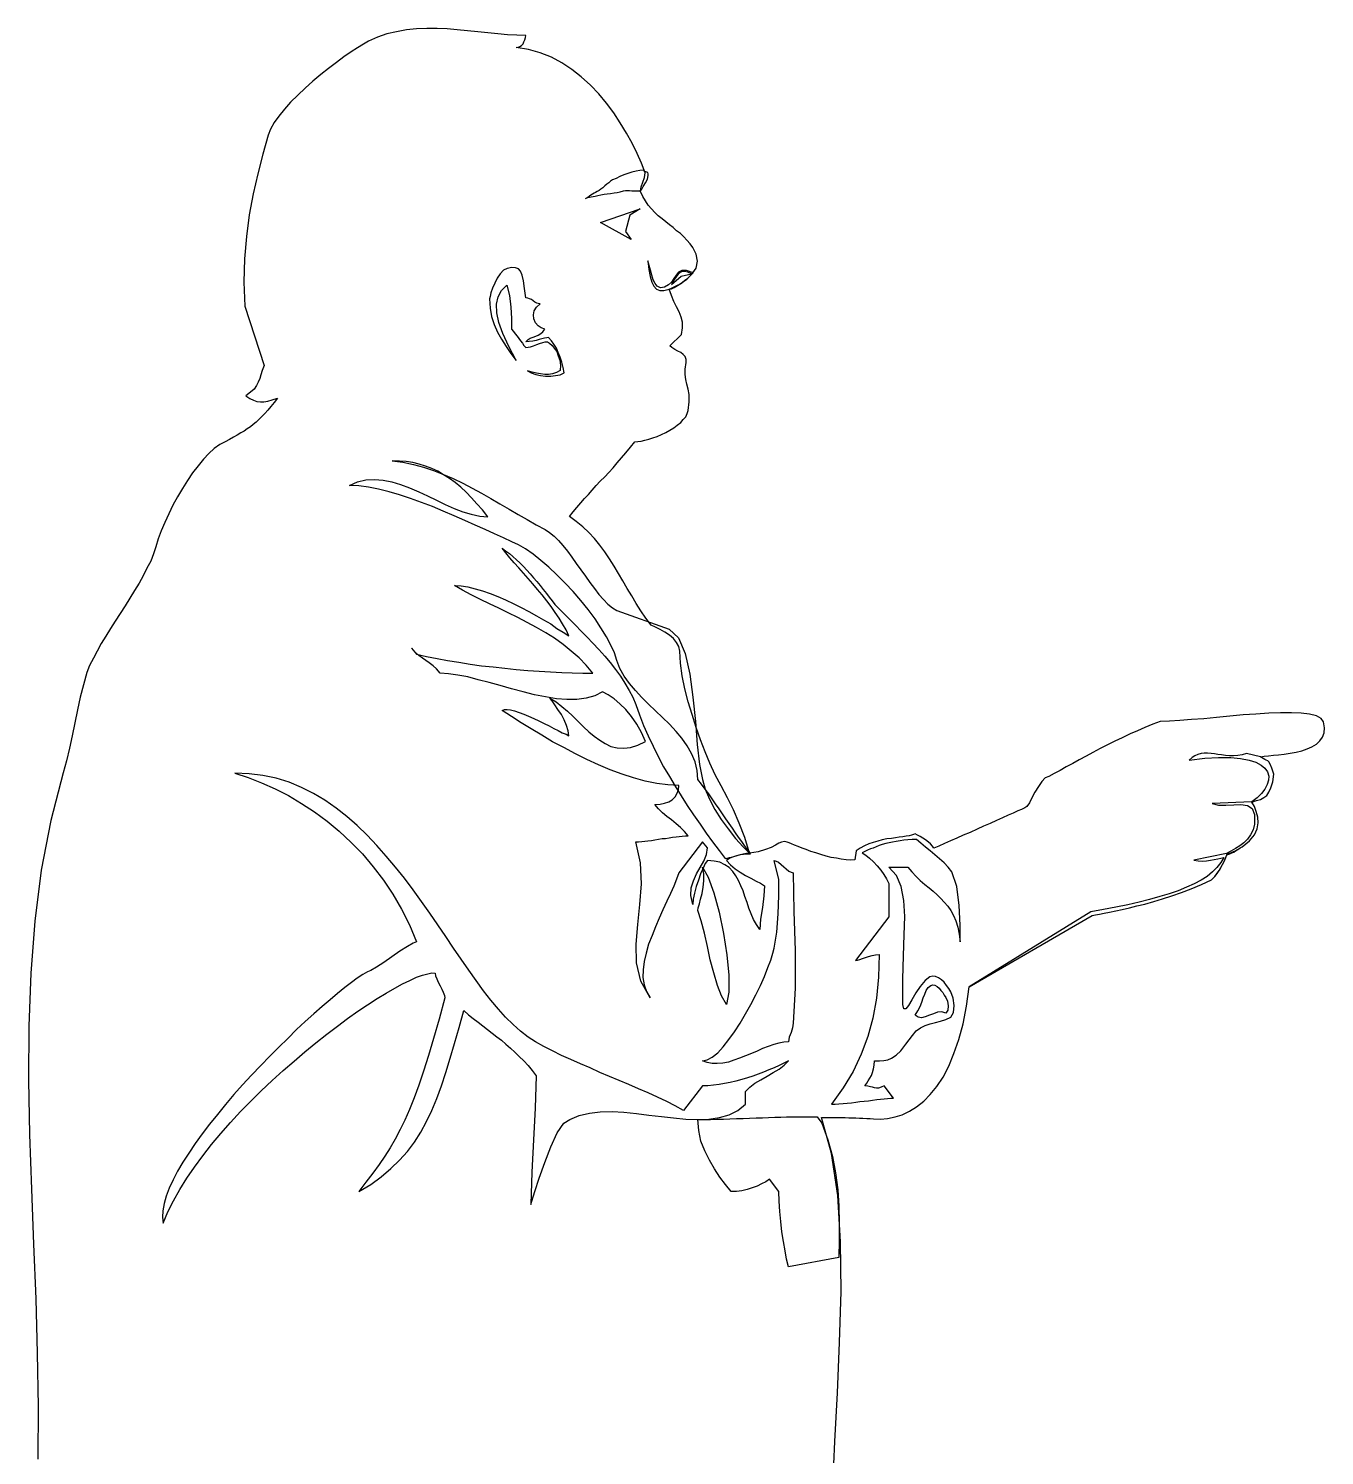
# Model space of a CAD drawing. Extents: x 143.79 to 144.6, y 53.79 to 55.53.
# Drawn here: x 143.864 to 144.597, y 54.722 to 55.529 of the extents above; entities that cross this region are included whole.
import ezdxf

# ---------------------------------------------------------------- set-up
doc = ezdxf.new("R2010")
doc.units = 0
doc.layers.get('0').update_dxf_attribs({"linetype": 'CONTINUOUS'})

msp = doc.modelspace()

# ---------------------------------------------------------------- linework, layer by layer
at = {"linetype": 'CONTINUOUS'}
for points in [[(144.13987, 55.51808), (144.14093, 55.51825), (144.14198, 55.51861), (144.14286, 55.51931), (144.14375, 55.52019), (144.14427, 55.52125), (144.14481, 55.52248), (144.14515, 55.52372), (144.14533, 55.52495), (144.14022, 55.52513), (144.13493, 55.5253), (144.12947, 55.52584), (144.12383, 55.52636), (144.11819, 55.52706), (144.11237, 55.5276), (144.10655, 55.52812), (144.10091, 55.52865), (144.09509, 55.52883), (144.08927, 55.52883), (144.08346, 55.52865), (144.07782, 55.52812), (144.07218, 55.52706), (144.06671, 55.52584), (144.06143, 55.52389), (144.05632, 55.5216), (144.05349, 55.52002), (144.05014, 55.5179), (144.04644, 55.51561), (144.04239, 55.51279), (144.03816, 55.50962), (144.03375, 55.50627), (144.02934, 55.50274), (144.02476, 55.49904), (144.02053, 55.49516), (144.0163, 55.49111), (144.01224, 55.48723), (144.00872, 55.48317), (144.00555, 55.47929), (144.00291, 55.4756), (144.00096, 55.47189), (143.99956, 55.46854), (143.99656, 55.45779), (143.99373, 55.44668), (143.99109, 55.43523), (143.9888, 55.42341), (143.98721, 55.41125), (143.98616, 55.39857), (143.98581, 55.38534), (143.98633, 55.37177), (143.99726, 55.33827), (143.9962, 55.33546), (143.9955, 55.33299), (143.9948, 55.33087), (143.99392, 55.32876), (143.99303, 55.32682), (143.99162, 55.32488), (143.9895, 55.32312), (143.98686, 55.321), (143.98916, 55.31959), (143.99127, 55.31853), (143.99321, 55.31783), (143.99514, 55.31765), (143.99709, 55.31765), (143.99937, 55.318), (144.00184, 55.31871), (144.00484, 55.31977), (144.00291, 55.3173), (144.00114, 55.31501), (143.99937, 55.31289), (143.99761, 55.31096), (143.99603, 55.30937), (143.99444, 55.30778), (143.99285, 55.3062), (143.99109, 55.30478), (143.9895, 55.30355), (143.98774, 55.30232), (143.98598, 55.30108), (143.98404, 55.30002), (143.9821, 55.29879), (143.97999, 55.29756), (143.9777, 55.29632), (143.97523, 55.29509), (143.97223, 55.2935), (143.96906, 55.29121), (143.96606, 55.28839), (143.96288, 55.28522), (143.95989, 55.28151), (143.95672, 55.27746), (143.9539, 55.27323), (143.95108, 55.26865), (143.94825, 55.26389), (143.94561, 55.25913), (143.94332, 55.25419), (143.94103, 55.24944), (143.93909, 55.24468), (143.93733, 55.24009), (143.93592, 55.23569), (143.93469, 55.23163), (143.9331, 55.22758), (143.93098, 55.22352), (143.92886, 55.21929), (143.92658, 55.21506), (143.92393, 55.21083), (143.92129, 55.2066), (143.91865, 55.20219), (143.91582, 55.19796), (143.913, 55.19356), (143.91036, 55.18932), (143.90771, 55.18509), (143.90507, 55.18086), (143.90278, 55.17663), (143.90066, 55.17258), (143.89855, 55.16853), (143.89696, 55.16447), (143.89503, 55.15759), (143.89326, 55.15055), (143.89167, 55.14332), (143.89027, 55.13609), (143.88868, 55.12869), (143.88709, 55.12163), (143.8855, 55.11458), (143.88356, 55.10771), (143.87652, 55.08074), (143.87122, 55.05271), (143.86753, 55.0238), (143.86523, 54.99436), (143.86418, 54.9644), (143.86399, 54.9339), (143.86453, 54.90305), (143.86558, 54.8722), (143.86682, 54.84118), (143.86805, 54.81016), (143.86893, 54.77949), (143.86946, 54.74917), (143.86929, 54.71938)], [(144.31896, 54.70387), (144.32019, 54.72942), (144.3216, 54.75692), (144.32284, 54.78548), (144.32372, 54.81439), (144.32336, 54.84242), (144.32177, 54.86868), (144.31825, 54.89247), (144.31261, 54.91275), (144.31402, 54.91275), (144.31543, 54.91275), (144.31702, 54.91275), (144.3186, 54.91275), (144.32037, 54.91275), (144.3223, 54.91275), (144.32407, 54.91275), (144.32601, 54.91275), (144.32812, 54.91257), (144.33006, 54.91257), (144.332, 54.91257), (144.33412, 54.9124), (144.33605, 54.9124), (144.33817, 54.91222), (144.34011, 54.91222), (144.34205, 54.91204), (144.34592, 54.91187), (144.34998, 54.91222), (144.35421, 54.9131), (144.35826, 54.91433), (144.36232, 54.91628), (144.36637, 54.91875), (144.37043, 54.92192), (144.37413, 54.92579), (144.37783, 54.93038), (144.38136, 54.93567), (144.38453, 54.94183), (144.38753, 54.94889), (144.39035, 54.95682), (144.39264, 54.96581), (144.39458, 54.97568), (144.39616, 54.98661), (144.46579, 55.02697), (144.46755, 55.02733), (144.46985, 55.02785), (144.47249, 55.02839), (144.47549, 55.02892), (144.47901, 55.02962), (144.48272, 55.0305), (144.48677, 55.03139), (144.491, 55.03244), (144.49558, 55.03349), (144.50052, 55.03491), (144.50545, 55.03649), (144.51074, 55.03808), (144.5162, 55.04002), (144.52167, 55.04214), (144.52749, 55.0446), (144.5333, 55.04724), (144.53507, 55.04901), (144.53648, 55.05095), (144.53771, 55.05271), (144.53877, 55.05447), (144.53965, 55.05623), (144.54053, 55.058), (144.54124, 55.05994), (144.54212, 55.06187), (144.54336, 55.06223), (144.54458, 55.06276), (144.54565, 55.06329), (144.5467, 55.06364), (144.54758, 55.06417), (144.54864, 55.0647), (144.54952, 55.06541), (144.55058, 55.06593), (144.55464, 55.06928), (144.55745, 55.07263), (144.55904, 55.07616), (144.55957, 55.0795), (144.5594, 55.08268), (144.55851, 55.08585), (144.55745, 55.08867), (144.55604, 55.09114), (144.55869, 55.09202), (144.56098, 55.09272), (144.56275, 55.09379), (144.56451, 55.09502), (144.56574, 55.09678), (144.5668, 55.09925), (144.56786, 55.1026), (144.56856, 55.107), (144.56732, 55.11035), (144.56644, 55.11265), (144.56574, 55.11388), (144.56504, 55.11458), (144.56415, 55.11494), (144.56345, 55.11529), (144.56239, 55.11582), (144.56098, 55.11687), (144.56292, 55.11723), (144.56539, 55.11741), (144.56821, 55.11775), (144.5712, 55.11793), (144.57438, 55.11829), (144.57773, 55.11881), (144.58107, 55.11952), (144.58425, 55.12022), (144.58725, 55.12128), (144.59006, 55.12252), (144.59253, 55.12393), (144.59447, 55.12586), (144.59606, 55.12798), (144.59694, 55.13045), (144.59712, 55.13327), (144.59659, 55.13662), (144.59518, 55.13856), (144.59253, 55.13997), (144.58866, 55.14085), (144.5839, 55.14156), (144.57843, 55.14173), (144.57226, 55.14173), (144.56556, 55.14156), (144.55833, 55.14103), (144.55111, 55.14049), (144.54353, 55.13979), (144.53613, 55.13909), (144.5289, 55.13838), (144.52185, 55.13785), (144.51532, 55.13732), (144.50951, 55.13697), (144.50422, 55.1368), (144.49999, 55.13521), (144.49558, 55.13345), (144.49136, 55.1315), (144.48712, 55.12974), (144.48272, 55.12763), (144.47849, 55.12569), (144.47443, 55.12357), (144.4702, 55.12146), (144.46615, 55.11934), (144.46227, 55.11723), (144.45839, 55.11511), (144.45469, 55.11299), (144.45099, 55.11106), (144.44764, 55.10912), (144.44429, 55.10735), (144.44112, 55.10559), (144.43917, 55.10489), (144.43724, 55.10278), (144.4353, 55.09995), (144.43336, 55.09678), (144.4316, 55.09361), (144.43018, 55.09079), (144.42877, 55.08867), (144.42754, 55.08797), (144.42578, 55.08708), (144.42366, 55.0862), (144.42102, 55.08497), (144.4182, 55.08373), (144.41503, 55.08233), (144.41167, 55.08074), (144.40798, 55.07915), (144.40427, 55.07757), (144.40057, 55.0758), (144.39669, 55.07404), (144.39281, 55.07245), (144.38911, 55.07086), (144.38559, 55.06928), (144.38224, 55.06769), (144.37889, 55.06629), (144.37607, 55.06505), (144.37536, 55.06629), (144.3743, 55.06752), (144.37308, 55.06858), (144.37149, 55.06981), (144.3699, 55.07086), (144.36831, 55.07175), (144.3669, 55.07245), (144.36549, 55.07316), (144.36461, 55.07281), (144.36355, 55.07245), (144.36214, 55.0721), (144.36055, 55.07193), (144.35862, 55.07157), (144.3565, 55.0714), (144.35439, 55.07105), (144.3521, 55.07069), (144.34963, 55.07034), (144.34698, 55.06981), (144.34452, 55.0691), (144.34187, 55.0684), (144.3394, 55.06752), (144.33693, 55.06646), (144.33447, 55.06505), (144.33217, 55.06364), (144.33147, 55.05853), (144.329, 55.05835), (144.32653, 55.05853), (144.32372, 55.05888), (144.32107, 55.05941), (144.31808, 55.05994), (144.31525, 55.06065), (144.31226, 55.06153), (144.30943, 55.06241), (144.30662, 55.06329), (144.30397, 55.06434), (144.30168, 55.06522), (144.29939, 55.06611), (144.29727, 55.06681), (144.29569, 55.06752), (144.29428, 55.06822), (144.29322, 55.06858), (144.29163, 55.06893), (144.29004, 55.06858), (144.28846, 55.06787), (144.28652, 55.06681), (144.28405, 55.06558), (144.28088, 55.06434), (144.27683, 55.06311), (144.27189, 55.06223), (144.26925, 55.07122), (144.26608, 55.07933), (144.26273, 55.08673), (144.25937, 55.09361), (144.25585, 55.10031), (144.2525, 55.10665), (144.24933, 55.11318), (144.24669, 55.1197), (144.24422, 55.1264), (144.24175, 55.13345), (144.23946, 55.14067), (144.23716, 55.1479), (144.23523, 55.1553), (144.23382, 55.16271), (144.23276, 55.16975), (144.2324, 55.17663), (144.23188, 55.17928), (144.23064, 55.18157), (144.22888, 55.18368), (144.22659, 55.18562), (144.22395, 55.18738), (144.2213, 55.1888), (144.21865, 55.19021), (144.21619, 55.19126), (144.21319, 55.19532), (144.21037, 55.19937), (144.20773, 55.2036), (144.20526, 55.20783), (144.20261, 55.21207), (144.20014, 55.2163), (144.19768, 55.22052), (144.19521, 55.22475), (144.19257, 55.22881), (144.18993, 55.23269), (144.1871, 55.23657), (144.18411, 55.24026), (144.18094, 55.2438), (144.17758, 55.24697), (144.17388, 55.24996), (144.17, 55.25278), (144.17212, 55.25543), (144.17423, 55.25789), (144.17635, 55.26054), (144.17847, 55.26301), (144.18076, 55.2653), (144.18287, 55.26776), (144.18516, 55.27023), (144.18746, 55.2727), (144.18993, 55.27517), (144.19222, 55.27764), (144.19469, 55.28028), (144.19697, 55.2831), (144.19944, 55.28593), (144.20191, 55.28874), (144.20456, 55.29192), (144.20702, 55.29509), (144.20861, 55.29526), (144.21054, 55.29544), (144.21266, 55.29597), (144.21496, 55.2965), (144.21724, 55.29721), (144.21971, 55.29809), (144.222, 55.29914), (144.22447, 55.30038), (144.22676, 55.30161), (144.22906, 55.30302), (144.23099, 55.30443), (144.23294, 55.30602), (144.23435, 55.3076), (144.23575, 55.30919), (144.23663, 55.31096), (144.23716, 55.31272), (144.2377, 55.31765), (144.2377, 55.32171), (144.23716, 55.32488), (144.23646, 55.3277), (144.23593, 55.33034), (144.2354, 55.33316), (144.2354, 55.33616), (144.23611, 55.33986), (144.23611, 55.34162), (144.2354, 55.34321), (144.23435, 55.34445), (144.23294, 55.3455), (144.23135, 55.34638), (144.22959, 55.34726), (144.228, 55.34833), (144.22676, 55.34938), (144.23346, 55.35573), (144.23399, 55.35943), (144.23399, 55.36278), (144.23311, 55.3656), (144.23206, 55.3686), (144.23047, 55.37141), (144.22906, 55.37441), (144.22764, 55.37776), (144.22641, 55.38147), (144.22764, 55.38164), (144.22923, 55.38235), (144.23117, 55.3834), (144.23311, 55.38482), (144.23505, 55.38622), (144.23699, 55.38763), (144.23858, 55.38922), (144.23981, 55.39063), (144.24175, 55.39327), (144.24245, 55.39715), (144.24175, 55.40121), (144.23981, 55.40491), (144.23822, 55.40702), (144.23646, 55.40914), (144.2347, 55.41108), (144.23276, 55.41284), (144.23064, 55.41442), (144.22871, 55.41619), (144.22659, 55.41777), (144.22447, 55.41954), (144.22236, 55.42113), (144.22024, 55.42289), (144.21831, 55.42483), (144.21636, 55.42677), (144.2146, 55.42888), (144.21301, 55.43135), (144.21143, 55.43382), (144.2102, 55.43664), (144.21054, 55.43928), (144.2116, 55.44192), (144.21249, 55.44457), (144.21284, 55.44722), (144.21072, 55.45268), (144.20825, 55.45814), (144.20544, 55.46396), (144.20226, 55.4696), (144.19874, 55.47542), (144.19503, 55.48106), (144.19098, 55.48652), (144.18658, 55.49181), (144.18182, 55.49675), (144.1767, 55.50151), (144.17141, 55.50574), (144.16577, 55.50944), (144.15978, 55.51261), (144.15344, 55.51508), (144.14674, 55.51702), (144.13987, 55.51808)], [(144.21213, 55.44862), (144.20984, 55.44845), (144.20773, 55.4481), (144.20526, 55.44757), (144.20297, 55.44686), (144.20068, 55.44598), (144.19856, 55.4451), (144.19645, 55.44404), (144.19433, 55.44316), (144.19327, 55.44246), (144.19222, 55.44158), (144.19115, 55.4407), (144.1901, 55.43981), (144.18886, 55.43875), (144.18781, 55.43787), (144.18675, 55.43716), (144.18569, 55.43664), (144.18481, 55.43611), (144.18393, 55.43576), (144.18305, 55.43505), (144.18216, 55.43452), (144.18128, 55.43399), (144.1804, 55.43329), (144.1797, 55.43294), (144.17899, 55.43241), (144.17952, 55.43294), (144.1804, 55.43329), (144.18128, 55.43347), (144.18234, 55.43364), (144.1834, 55.43382), (144.18446, 55.43399), (144.18534, 55.43417), (144.18604, 55.43435), (144.18781, 55.4347), (144.18957, 55.43505), (144.19133, 55.4354), (144.19327, 55.43558), (144.19521, 55.43593), (144.19697, 55.43611), (144.19874, 55.43646), (144.2005, 55.43699), (144.20173, 55.43716), (144.20279, 55.43716), (144.20402, 55.43716), (144.20526, 55.43699), (144.20632, 55.43699), (144.20755, 55.43699), (144.20861, 55.43699), (144.20966, 55.43699), (144.21002, 55.43699), (144.2102, 55.43734), (144.21054, 55.43752), (144.21072, 55.43752), (144.21178, 55.43946), (144.21301, 55.44158), (144.21407, 55.44369), (144.2146, 55.44563), (144.2146, 55.44668), (144.21425, 55.44739), (144.21319, 55.44774), (144.21231, 55.4481), (144.21213, 55.44862)], [(144.18763, 55.41919), (144.21002, 55.42677), (144.2042, 55.42324), (144.20173, 55.41408), (144.2049, 55.40949), (144.18763, 55.41919)], [(144.23999, 55.39063), (144.23628, 55.39186), (144.23364, 55.39186), (144.2317, 55.39098), (144.23029, 55.38939), (144.22906, 55.38746), (144.22764, 55.38534), (144.22606, 55.38375), (144.22377, 55.38252), (144.22148, 55.38217), (144.21971, 55.38305), (144.21848, 55.38464), (144.21742, 55.38675), (144.21654, 55.38939), (144.21584, 55.39222), (144.21513, 55.39486), (144.21425, 55.39733), (144.21496, 55.39257), (144.21566, 55.38851), (144.21654, 55.38534), (144.21777, 55.38305), (144.21919, 55.38147), (144.22112, 55.38058), (144.22341, 55.38058), (144.22641, 55.38147), (144.22764, 55.38199), (144.22923, 55.3827), (144.23082, 55.3834), (144.23276, 55.38446), (144.23452, 55.3857), (144.23646, 55.3871), (144.23822, 55.38887), (144.23999, 55.39063)], [(144.14621, 55.3351), (144.14833, 55.33405), (144.15097, 55.33316), (144.15362, 55.33246), (144.15644, 55.33211), (144.15944, 55.33211), (144.16207, 55.33246), (144.16472, 55.33299), (144.16701, 55.33405), (144.16648, 55.33704), (144.16577, 55.34004), (144.16472, 55.34286), (144.16365, 55.3455), (144.1626, 55.34797), (144.1612, 55.35026), (144.15978, 55.3522), (144.1582, 55.35397), (144.15714, 55.35379), (144.15591, 55.35361), (144.15432, 55.35326), (144.15291, 55.3529), (144.15115, 55.35238), (144.14921, 55.35202), (144.14727, 55.35185), (144.14533, 55.35168), (144.14657, 55.3529), (144.1478, 55.35361), (144.14939, 55.35432), (144.15097, 55.35485), (144.15238, 55.35537), (144.15379, 55.35626), (144.15503, 55.35732), (144.15609, 55.35872), (144.15397, 55.35943), (144.15221, 55.36066), (144.15079, 55.36243), (144.14991, 55.36454), (144.14957, 55.36683), (144.15009, 55.36912), (144.15133, 55.37124), (144.15344, 55.373), (144.15238, 55.37318), (144.1515, 55.37353), (144.15045, 55.37406), (144.14939, 55.37476), (144.1485, 55.37547), (144.14745, 55.376), (144.14639, 55.37635), (144.14533, 55.37653), (144.14463, 55.38182), (144.14393, 55.38604), (144.14322, 55.38922), (144.14234, 55.39151), (144.1411, 55.39292), (144.13951, 55.39345), (144.1374, 55.39363), (144.13475, 55.3931), (144.13264, 55.39204), (144.13088, 55.3901), (144.12911, 55.38763), (144.12771, 55.38482), (144.12647, 55.38199), (144.12559, 55.37935), (144.12506, 55.37723), (144.12471, 55.37583), (144.12506, 55.37071), (144.12594, 55.36595), (144.12735, 55.36137), (144.12929, 55.35714), (144.13158, 55.35308), (144.13423, 55.34903), (144.13687, 55.34498), (144.13987, 55.3411), (144.13564, 55.34903), (144.13228, 55.35626), (144.13, 55.3626), (144.12894, 55.36807), (144.12876, 55.37283), (144.12964, 55.37706), (144.13158, 55.38058), (144.13458, 55.38358), (144.13616, 55.37776), (144.13687, 55.37124), (144.13722, 55.36472), (144.13722, 55.35872), (144.13828, 55.35749), (144.13934, 55.35608), (144.14039, 55.35485), (144.14128, 55.35344), (144.14234, 55.3522), (144.14339, 55.35079), (144.14427, 55.34956), (144.14533, 55.34833), (144.14657, 55.3485), (144.14798, 55.34885), (144.14974, 55.34938), (144.1515, 55.35009), (144.15309, 55.35062), (144.15485, 55.35114), (144.15626, 55.3515), (144.15749, 55.35168), (144.15873, 55.35079), (144.16014, 55.34956), (144.16137, 55.34797), (144.16277, 55.34603), (144.16365, 55.34374), (144.16454, 55.34127), (144.16489, 55.33845), (144.16472, 55.33528), (144.1626, 55.33422), (144.16049, 55.33351), (144.1582, 55.33316), (144.15609, 55.33316), (144.15362, 55.33351), (144.15133, 55.33387), (144.14886, 55.3344), (144.14621, 55.3351)], [(144.22764, 55.38393), (144.23328, 55.38869), (144.2391, 55.3901), (144.23699, 55.39098), (144.23523, 55.39134), (144.23382, 55.39134), (144.23258, 55.39081), (144.23152, 55.38992), (144.23029, 55.38834), (144.22906, 55.3864), (144.22764, 55.38393)], [(144.27242, 55.0617), (144.27119, 55.0617), (144.26977, 55.0617), (144.26837, 55.06153), (144.2666, 55.06135), (144.26466, 55.06082), (144.26273, 55.06029), (144.26078, 55.05941), (144.25885, 55.05818), (144.26114, 55.05571), (144.26378, 55.05342), (144.2666, 55.05148), (144.2696, 55.04971), (144.2726, 55.04812), (144.27559, 55.04654), (144.27806, 55.04531), (144.28035, 55.0439), (144.28, 55.03808), (144.27912, 55.03156), (144.27806, 55.02504), (144.27771, 55.01904), (144.27577, 55.02186), (144.27418, 55.02486), (144.27277, 55.02803), (144.27154, 55.0312), (144.27048, 55.03438), (144.26925, 55.03773), (144.26819, 55.0409), (144.26696, 55.0439), (144.26554, 55.0469), (144.26413, 55.04954), (144.26237, 55.05201), (144.26026, 55.05412), (144.25797, 55.05571), (144.25514, 55.05712), (144.25179, 55.05782), (144.24809, 55.05818), (144.24686, 55.05641), (144.24563, 55.05377), (144.24422, 55.05059), (144.24298, 55.04707), (144.24175, 55.04337), (144.24069, 55.03967), (144.23999, 55.03632), (144.23981, 55.03332), (144.23858, 55.03826), (144.23892, 55.04267), (144.24016, 55.04672), (144.24192, 55.05059), (144.24404, 55.05412), (144.24598, 55.05782), (144.24757, 55.06153), (144.24809, 55.06541), (144.24527, 55.06875), (144.23188, 55.05112), (144.23064, 55.0476), (144.22906, 55.04372), (144.22712, 55.03949), (144.22518, 55.03508), (144.22288, 55.03032), (144.22077, 55.02556), (144.21865, 55.02063), (144.21672, 55.01569), (144.21478, 55.01076), (144.21337, 55.00582), (144.21231, 55.00106), (144.21178, 54.9963), (144.2116, 54.9919), (144.21231, 54.98784), (144.21354, 54.98396), (144.21566, 54.98044), (144.21037, 54.98996), (144.2079, 55.00018), (144.20773, 55.01076), (144.20861, 55.02186), (144.20984, 55.03332), (144.21072, 55.04495), (144.2102, 55.05677), (144.20755, 55.06875), (144.20914, 55.06875), (144.2109, 55.06893), (144.21266, 55.0691), (144.21443, 55.06928), (144.21636, 55.06946), (144.21831, 55.06981), (144.22042, 55.07016), (144.22236, 55.07052), (144.22429, 55.07069), (144.22641, 55.07105), (144.22835, 55.0714), (144.23029, 55.07157), (144.23206, 55.07175), (144.23382, 55.07193), (144.23558, 55.0721), (144.23716, 55.0721), (144.23505, 55.07457), (144.23276, 55.07686), (144.23029, 55.07897), (144.22782, 55.08109), (144.22518, 55.08303), (144.22271, 55.08515), (144.22042, 55.08744), (144.21831, 55.08991), (144.2213, 55.09008), (144.22377, 55.09061), (144.22624, 55.09132), (144.22817, 55.09255), (144.22976, 55.09413), (144.23082, 55.0959), (144.2317, 55.09819), (144.23188, 55.10066), (144.22571, 55.10101), (144.21936, 55.10171), (144.21284, 55.10312), (144.20632, 55.10489), (144.19979, 55.107), (144.1931, 55.10947), (144.1864, 55.11229), (144.17987, 55.11529), (144.17335, 55.11846), (144.16683, 55.12199), (144.16049, 55.12534), (144.15432, 55.12904), (144.14833, 55.13256), (144.14269, 55.13609), (144.13722, 55.13961), (144.13194, 55.14296), (144.13317, 55.14349), (144.13475, 55.14349), (144.1367, 55.14332), (144.13899, 55.14279), (144.14146, 55.14191), (144.1441, 55.14103), (144.14692, 55.13979), (144.14991, 55.13856), (144.15274, 55.13715), (144.15573, 55.13573), (144.15856, 55.13433), (144.1612, 55.13292), (144.16365, 55.13168), (144.16595, 55.13045), (144.16807, 55.12957), (144.16965, 55.12869), (144.1693, 55.1315), (144.16841, 55.1345), (144.16701, 55.13768), (144.16542, 55.14067), (144.16348, 55.14367), (144.16172, 55.14613), (144.16014, 55.14843), (144.1589, 55.15001), (144.16243, 55.1479), (144.16577, 55.14525), (144.16895, 55.14261), (144.17194, 55.13979), (144.17494, 55.1368), (144.17794, 55.1338), (144.18094, 55.13098), (144.18393, 55.12851), (144.1871, 55.12622), (144.19027, 55.12428), (144.19345, 55.12269), (144.19697, 55.12181), (144.20068, 55.12163), (144.20456, 55.12199), (144.20861, 55.1234), (144.21301, 55.12551), (144.21072, 55.13062), (144.20808, 55.13521), (144.20508, 55.13961), (144.20191, 55.14349), (144.19856, 55.14684), (144.19521, 55.14966), (144.19186, 55.15195), (144.18869, 55.15354), (144.18428, 55.15125), (144.17952, 55.15001), (144.17423, 55.14931), (144.16859, 55.14931), (144.1626, 55.14966), (144.15644, 55.15072), (144.15027, 55.15195), (144.14375, 55.15354), (144.13722, 55.1553), (144.13088, 55.15707), (144.12453, 55.15883), (144.11836, 55.16042), (144.11255, 55.162), (144.1069, 55.16306), (144.10162, 55.16376), (144.09686, 55.16412), (144.09474, 55.16658), (144.09281, 55.16835), (144.09069, 55.16994), (144.08875, 55.17134), (144.08681, 55.17258), (144.0847, 55.17417), (144.08275, 55.17593), (144.08064, 55.17822), (144.08346, 55.17487), (144.0891, 55.17363), (144.09509, 55.17241), (144.10109, 55.17134), (144.10744, 55.17029), (144.11378, 55.16923), (144.1203, 55.16835), (144.12683, 55.16764), (144.13335, 55.16694), (144.13987, 55.16623), (144.14639, 55.1657), (144.15291, 55.16518), (144.15926, 55.16482), (144.1656, 55.16447), (144.17159, 55.1643), (144.17758, 55.16412), (144.18322, 55.16412), (144.17952, 55.1687), (144.17547, 55.17275), (144.17106, 55.17663), (144.16648, 55.18033), (144.16155, 55.18386), (144.15661, 55.18704), (144.15133, 55.19003), (144.14603, 55.19285), (144.14075, 55.19567), (144.13528, 55.19832), (144.13, 55.20096), (144.12471, 55.20343), (144.1196, 55.20589), (144.11448, 55.20854), (144.10955, 55.211), (144.10497, 55.21365), (144.10867, 55.21347), (144.11255, 55.21295), (144.1166, 55.21188), (144.12083, 55.21066), (144.12506, 55.20924), (144.12947, 55.20748), (144.13387, 55.20554), (144.13846, 55.20343), (144.14269, 55.20131), (144.1471, 55.19902), (144.15133, 55.19655), (144.15538, 55.19426), (144.15944, 55.19197), (144.16295, 55.1895), (144.16648, 55.18738), (144.16965, 55.18527), (144.16807, 55.18862), (144.16612, 55.19197), (144.16419, 55.19532), (144.16189, 55.19849), (144.15961, 55.20184), (144.15714, 55.20501), (144.1545, 55.20836), (144.15185, 55.21154), (144.14921, 55.21471), (144.14657, 55.21771), (144.14393, 55.2207), (144.14128, 55.2237), (144.13881, 55.22652), (144.13634, 55.22934), (144.13405, 55.23216), (144.13194, 55.23481), (144.13387, 55.23339), (144.13599, 55.23181), (144.13793, 55.23022), (144.14004, 55.22828), (144.14198, 55.22652), (144.14393, 55.2244), (144.14586, 55.22246), (144.1478, 55.22035), (144.14974, 55.21806), (144.1515, 55.21594), (144.15344, 55.21365), (144.15521, 55.21154), (144.15697, 55.20924), (144.15856, 55.20713), (144.16014, 55.20501), (144.16172, 55.20307), (144.16436, 55.20043), (144.16719, 55.19743), (144.17018, 55.19444), (144.17335, 55.19126), (144.1767, 55.18792), (144.18005, 55.18457), (144.18322, 55.18104), (144.18658, 55.17751), (144.18993, 55.17381), (144.1931, 55.17011), (144.19609, 55.16623), (144.19891, 55.16235), (144.20138, 55.15848), (144.20385, 55.15442), (144.20578, 55.15055), (144.20755, 55.14649), (144.20966, 55.14049), (144.21196, 55.1345), (144.2146, 55.12869), (144.21742, 55.12287), (144.22024, 55.11705), (144.22324, 55.11123), (144.22659, 55.10559), (144.22976, 55.10013), (144.23328, 55.09467), (144.23663, 55.0892), (144.24016, 55.08391), (144.24386, 55.0788), (144.24739, 55.07369), (144.25091, 55.06875), (144.25462, 55.06382), (144.25814, 55.05923), (144.2592, 55.05941), (144.26061, 55.05977), (144.26237, 55.06029), (144.26413, 55.06082), (144.26608, 55.06135), (144.26819, 55.06187), (144.27013, 55.06223), (144.27224, 55.06241), (144.27065, 55.06434), (144.26907, 55.06664), (144.26748, 55.06893), (144.26572, 55.0714), (144.26396, 55.07386), (144.2622, 55.0765), (144.26044, 55.07915), (144.25849, 55.0818), (144.25655, 55.08461), (144.25462, 55.08744), (144.25267, 55.09025), (144.25074, 55.09308), (144.2488, 55.0959), (144.24669, 55.09854), (144.24474, 55.10136), (144.24263, 55.104), (144.24227, 55.10912), (144.24104, 55.11406), (144.2391, 55.11863), (144.23663, 55.12305), (144.23364, 55.12728), (144.23029, 55.13116), (144.22659, 55.13521), (144.22271, 55.13909), (144.21865, 55.14279), (144.21478, 55.14667), (144.2109, 55.15037), (144.20737, 55.15424), (144.20402, 55.1583), (144.20103, 55.16253), (144.19856, 55.16676), (144.1968, 55.17134), (144.19539, 55.17558), (144.19345, 55.17998), (144.19098, 55.18474), (144.18781, 55.18985), (144.18446, 55.19479), (144.18058, 55.20008), (144.17652, 55.20519), (144.17212, 55.2103), (144.16753, 55.21506), (144.16295, 55.21982), (144.15838, 55.22405), (144.15379, 55.22793), (144.14939, 55.23145), (144.14515, 55.23445), (144.1411, 55.23674), (144.1374, 55.2385), (144.13264, 55.24062), (144.12753, 55.24291), (144.12224, 55.24538), (144.1166, 55.24785), (144.11078, 55.25049), (144.10479, 55.25313), (144.09862, 55.25578), (144.09245, 55.25843), (144.08628, 55.26072), (144.08011, 55.26301), (144.07394, 55.26495), (144.06795, 55.26671), (144.06196, 55.2683), (144.05632, 55.26935), (144.05085, 55.27006), (144.04556, 55.27023), (144.05014, 55.27235), (144.0549, 55.27358), (144.05967, 55.27376), (144.0646, 55.2734), (144.06953, 55.27235), (144.07447, 55.27094), (144.07958, 55.269), (144.0847, 55.26671), (144.08963, 55.26442), (144.09474, 55.26195), (144.09968, 55.25948), (144.10479, 55.25737), (144.10972, 55.25543), (144.11448, 55.25401), (144.11924, 55.25296), (144.12383, 55.25261), (144.12083, 55.25648), (144.11765, 55.26001), (144.11466, 55.26336), (144.11166, 55.26653), (144.10849, 55.26935), (144.10532, 55.272), (144.10214, 55.27429), (144.0988, 55.2764), (144.09545, 55.27834), (144.0921, 55.27993), (144.08857, 55.28117), (144.08505, 55.28239), (144.08134, 55.28328), (144.07764, 55.28381), (144.07376, 55.28416), (144.06971, 55.28434), (144.0757, 55.28346), (144.0817, 55.28222), (144.08751, 55.28063), (144.09315, 55.27887), (144.0988, 55.27658), (144.10426, 55.27429), (144.10972, 55.27164), (144.11501, 55.26883), (144.1203, 55.266), (144.12559, 55.26301), (144.1307, 55.26001), (144.13582, 55.25701), (144.14093, 55.25384), (144.14603, 55.25102), (144.15115, 55.24802), (144.15626, 55.24538), (144.15873, 55.2438), (144.16137, 55.24168), (144.16384, 55.23921), (144.1663, 55.23639), (144.16895, 55.23322), (144.17141, 55.22969), (144.17388, 55.22617), (144.17652, 55.22264), (144.17899, 55.21894), (144.18146, 55.21542), (144.18411, 55.21207), (144.18658, 55.20871), (144.18922, 55.20589), (144.19169, 55.20325), (144.19433, 55.20113), (144.1968, 55.19955), (144.22641, 55.18897), (144.2317, 55.18404), (144.2354, 55.17522), (144.23804, 55.16359), (144.23981, 55.15055), (144.24122, 55.1368), (144.24227, 55.12375), (144.24351, 55.11247), (144.24527, 55.104), (144.24686, 55.09854), (144.24915, 55.0929), (144.25215, 55.08708), (144.25585, 55.08144), (144.25973, 55.07598), (144.26396, 55.07069), (144.26819, 55.06593), (144.27242, 55.0617)], [(144.55305, 55.11863), (144.55058, 55.11793), (144.54812, 55.11758), (144.54565, 55.11741), (144.54336, 55.11741), (144.54106, 55.11758), (144.53894, 55.11793), (144.53683, 55.11811), (144.53489, 55.11846), (144.53295, 55.11863), (144.53102, 55.11881), (144.52907, 55.11881), (144.52731, 55.11863), (144.52555, 55.11811), (144.52379, 55.11741), (144.5222, 55.11635), (144.52062, 55.11494), (144.52943, 55.11599), (144.53718, 55.11635), (144.54406, 55.11635), (144.5497, 55.11582), (144.55446, 55.11494), (144.55833, 55.1137), (144.56133, 55.11211), (144.56345, 55.11035), (144.56486, 55.10824), (144.56556, 55.10595), (144.56539, 55.10366), (144.56468, 55.10119), (144.56345, 55.09854), (144.56151, 55.09607), (144.55904, 55.09361), (144.55604, 55.09132), (144.53366, 55.09043), (144.53718, 55.08955), (144.54141, 55.08955), (144.54582, 55.08973), (144.54988, 55.08991), (144.55358, 55.0892), (144.55622, 55.08761), (144.55763, 55.08427), (144.55745, 55.0788), (144.55675, 55.07545), (144.55534, 55.07263), (144.55358, 55.07016), (144.55146, 55.06822), (144.54917, 55.06646), (144.5467, 55.06487), (144.54424, 55.06346), (144.54177, 55.06205), (144.52326, 55.05835), (144.52573, 55.058), (144.52802, 55.05782), (144.53031, 55.058), (144.5326, 55.05835), (144.53471, 55.0587), (144.53683, 55.05906), (144.53859, 55.05941), (144.54018, 55.05977), (144.53859, 55.05694), (144.5363, 55.05412), (144.53383, 55.05166), (144.53083, 55.04919), (144.52731, 55.04707), (144.52343, 55.04495), (144.51903, 55.04302), (144.51444, 55.04108), (144.50933, 55.03931), (144.50404, 55.03773), (144.49823, 55.03614), (144.49224, 55.03456), (144.48589, 55.03315), (144.47919, 55.03173), (144.47214, 55.0305), (144.46491, 55.02909), (144.39616, 54.98661), (144.46579, 55.02697), (144.46755, 55.02733), (144.46985, 55.02785), (144.47249, 55.02839), (144.47549, 55.02892), (144.47901, 55.02962), (144.48272, 55.0305), (144.48677, 55.03139), (144.491, 55.03244), (144.49558, 55.03349), (144.50052, 55.03491), (144.50545, 55.03649), (144.51074, 55.03808), (144.5162, 55.04002), (144.52167, 55.04214), (144.52749, 55.0446), (144.5333, 55.04724), (144.53507, 55.04901), (144.53648, 55.05077), (144.53754, 55.05254), (144.53859, 55.05412), (144.53948, 55.05589), (144.54036, 55.05765), (144.54106, 55.05941), (144.54194, 55.06135), (144.54353, 55.06187), (144.54476, 55.06241), (144.54582, 55.06294), (144.54688, 55.06364), (144.54776, 55.06417), (144.54864, 55.0647), (144.54952, 55.06541), (144.55058, 55.06593), (144.55464, 55.06928), (144.55745, 55.07263), (144.55904, 55.07616), (144.55957, 55.0795), (144.5594, 55.08268), (144.55851, 55.08585), (144.55745, 55.08867), (144.55604, 55.09114), (144.55869, 55.09202), (144.56098, 55.09272), (144.56275, 55.09379), (144.56451, 55.09502), (144.56574, 55.09678), (144.5668, 55.09925), (144.56786, 55.1026), (144.56856, 55.107), (144.56732, 55.11035), (144.56644, 55.11265), (144.56574, 55.11388), (144.56504, 55.11458), (144.56415, 55.11494), (144.56345, 55.11529), (144.56239, 55.11582), (144.56098, 55.11687), (144.55305, 55.11863)], [(143.98069, 55.10754), (143.98827, 55.10507), (143.99585, 55.10207), (144.00343, 55.09872), (144.01101, 55.09484), (144.01842, 55.09043), (144.02582, 55.08568), (144.03287, 55.08039), (144.03974, 55.07474), (144.04644, 55.0684), (144.05296, 55.06187), (144.05896, 55.05465), (144.06477, 55.04707), (144.07006, 55.03914), (144.075, 55.03068), (144.07958, 55.02169), (144.08346, 55.01217), (144.08152, 55.01146), (144.07835, 55.00953), (144.07412, 55.00688), (144.06953, 55.00371), (144.06495, 55.00054), (144.06089, 54.99789), (144.05755, 54.99595), (144.05579, 54.99524), (144.05314, 54.99366), (144.04997, 54.99154), (144.04662, 54.98908), (144.04292, 54.98626), (144.03886, 54.98291), (144.03463, 54.97938), (144.03005, 54.97551), (144.02547, 54.97145), (144.02053, 54.96704), (144.01559, 54.96246), (144.01066, 54.95752), (144.00555, 54.95259), (144.00044, 54.94747), (143.99532, 54.94219), (143.99021, 54.93672), (143.9851, 54.93126), (143.98017, 54.92579), (143.97541, 54.92015), (143.97082, 54.91451), (143.96642, 54.90905), (143.96218, 54.90358), (143.95831, 54.89812), (143.9546, 54.89265), (143.95125, 54.88754), (143.94825, 54.88243), (143.94579, 54.8775), (143.9435, 54.87274), (143.94191, 54.86833), (143.94068, 54.86409), (143.93997, 54.86004), (143.9398, 54.85634), (143.94015, 54.85299), (143.94279, 54.85934), (143.94597, 54.86568), (143.94949, 54.87203), (143.95355, 54.87838), (143.95795, 54.88472), (143.96254, 54.89107), (143.96747, 54.89741), (143.97276, 54.90376), (143.97822, 54.90993), (143.98386, 54.9161), (143.98968, 54.92209), (143.99568, 54.92791), (144.00184, 54.93372), (144.00801, 54.93937), (144.01419, 54.94466), (144.02035, 54.94994), (144.02652, 54.95506), (144.03269, 54.95981), (144.03869, 54.9644), (144.0445, 54.9688), (144.05032, 54.97286), (144.05579, 54.97656), (144.06125, 54.98008), (144.06636, 54.98308), (144.07112, 54.9859), (144.07552, 54.98837), (144.07976, 54.99031), (144.08346, 54.99207), (144.08681, 54.99331), (144.08981, 54.99401), (144.0921, 54.99454), (144.09403, 54.99436), (144.09421, 54.99295), (144.09492, 54.99119), (144.0958, 54.98926), (144.09686, 54.98731), (144.09774, 54.98538), (144.09862, 54.98361), (144.09933, 54.98185), (144.0995, 54.98044), (144.09633, 54.96845), (144.09315, 54.95752), (144.09034, 54.94783), (144.08751, 54.93902), (144.08487, 54.93108), (144.08223, 54.92385), (144.07958, 54.91733), (144.07694, 54.91134), (144.0743, 54.90588), (144.07147, 54.90058), (144.06865, 54.89565), (144.06548, 54.89089), (144.06231, 54.88613), (144.05878, 54.88119), (144.0549, 54.87608), (144.05085, 54.8708), (144.05755, 54.87485), (144.06354, 54.87926), (144.069, 54.88384), (144.07394, 54.8886), (144.07835, 54.89354), (144.0824, 54.89882), (144.08593, 54.90446), (144.0891, 54.91046), (144.0921, 54.9168), (144.09492, 54.9235), (144.09756, 54.93073), (144.10003, 54.93831), (144.1025, 54.94624), (144.10497, 54.9547), (144.10761, 54.96369), (144.11025, 54.97321), (144.1129, 54.97092), (144.11554, 54.9688), (144.11836, 54.96669), (144.121, 54.96457), (144.12365, 54.96246), (144.1263, 54.96052), (144.12894, 54.95841), (144.13158, 54.95646), (144.13405, 54.95417), (144.1367, 54.95206), (144.13916, 54.94977), (144.14163, 54.9473), (144.1441, 54.94483), (144.14657, 54.94219), (144.14886, 54.93937), (144.15115, 54.93637), (144.15062, 54.91804), (144.14974, 54.90006), (144.14868, 54.8819), (144.14815, 54.86357), (144.14868, 54.86533), (144.15045, 54.8708), (144.15291, 54.87838), (144.15609, 54.88737), (144.15944, 54.89618), (144.16313, 54.90412), (144.16683, 54.90957), (144.17018, 54.91169), (144.17547, 54.91398), (144.18128, 54.91521), (144.18746, 54.91592), (144.19415, 54.9161), (144.20085, 54.91575), (144.2079, 54.91504), (144.21496, 54.91416), (144.222, 54.91328), (144.22888, 54.91257), (144.23575, 54.91187), (144.24245, 54.91169), (144.2488, 54.91187), (144.25479, 54.91275), (144.26026, 54.91433), (144.26519, 54.9168), (144.2696, 54.92033), (144.2696, 54.92738), (144.27207, 54.92985), (144.27489, 54.93214), (144.27824, 54.93408), (144.28176, 54.93619), (144.28529, 54.93814), (144.28864, 54.94007), (144.29146, 54.94236), (144.29392, 54.94483), (144.29128, 54.94359), (144.28864, 54.94219), (144.28582, 54.94095), (144.28282, 54.93972), (144.27983, 54.93848), (144.27683, 54.93725), (144.27365, 54.93619), (144.27065, 54.93514), (144.26748, 54.93426), (144.26413, 54.93338), (144.26096, 54.9325), (144.25779, 54.93196), (144.25462, 54.93143), (144.25145, 54.93108), (144.24827, 54.93073), (144.24527, 54.93073), (144.23452, 54.91663), (144.22976, 54.91927), (144.225, 54.92174), (144.21989, 54.92421), (144.2146, 54.92667), (144.20914, 54.92896), (144.20367, 54.93143), (144.19821, 54.93372), (144.19274, 54.93602), (144.1871, 54.93831), (144.18164, 54.94078), (144.17618, 54.94307), (144.17071, 54.94554), (144.16542, 54.94783), (144.16032, 54.95047), (144.15556, 54.95294), (144.15079, 54.95558), (144.14657, 54.95823), (144.14234, 54.96158), (144.13811, 54.96528), (144.13387, 54.96951), (144.12982, 54.97409), (144.12559, 54.9792), (144.12136, 54.98449), (144.11731, 54.99031), (144.11308, 54.99613), (144.10867, 55.0023), (144.10444, 55.00865), (144.10003, 55.01517), (144.09562, 55.02169), (144.09104, 55.02839), (144.08628, 55.03491), (144.08152, 55.0416), (144.07659, 55.04812), (144.07165, 55.05447), (144.06636, 55.06065), (144.06107, 55.06664), (144.05561, 55.07245), (144.04997, 55.07792), (144.04397, 55.08303), (144.03798, 55.08779), (144.03163, 55.0922), (144.02511, 55.09607), (144.01842, 55.09943), (144.01136, 55.10242), (144.00413, 55.10471), (143.99656, 55.1063), (143.9888, 55.10718), (143.98069, 55.10754)], [(144.33552, 55.06258), (144.33764, 55.06117), (144.33976, 55.05941), (144.34205, 55.05747), (144.34416, 55.05518), (144.3461, 55.05271), (144.34787, 55.05024), (144.34945, 55.04778), (144.35068, 55.04513), (144.35068, 55.02627), (144.33183, 55.00159), (144.33288, 55.00177), (144.33429, 55.00212), (144.3357, 55.00265), (144.33747, 55.00335), (144.33923, 55.00389), (144.34116, 55.00441), (144.34311, 55.00477), (144.34522, 55.00494), (144.34487, 54.99207), (144.34363, 54.98026), (144.3417, 54.96898), (144.33888, 54.95858), (144.335, 54.94853), (144.33041, 54.93884), (144.32477, 54.9295), (144.31825, 54.92033), (144.32037, 54.92033), (144.32248, 54.92051), (144.32477, 54.92068), (144.32706, 54.92085), (144.32953, 54.92103), (144.332, 54.92139), (144.33429, 54.92174), (144.33676, 54.92209), (144.33923, 54.92227), (144.34152, 54.92262), (144.34381, 54.92297), (144.34592, 54.92315), (144.34804, 54.92332), (144.34998, 54.9235), (144.35174, 54.92368), (144.35333, 54.92368), (144.34804, 54.93073), (144.34628, 54.92985), (144.34487, 54.92932), (144.34363, 54.92932), (144.34258, 54.9295), (144.34152, 54.92985), (144.34028, 54.9302), (144.33888, 54.93055), (144.33711, 54.93073), (144.33817, 54.93214), (144.33905, 54.93355), (144.33993, 54.93496), (144.34081, 54.93655), (144.34152, 54.93831), (144.34205, 54.94025), (144.3424, 54.94236), (144.34258, 54.94483), (144.3454, 54.94483), (144.34787, 54.94501), (144.35016, 54.94536), (144.35227, 54.94624), (144.35474, 54.94801), (144.35738, 54.95047), (144.36038, 54.95417), (144.36409, 54.95911), (144.3662, 54.96176), (144.36866, 54.96352), (144.37131, 54.96475), (144.37413, 54.96581), (144.37713, 54.96652), (144.37994, 54.96722), (144.38294, 54.96828), (144.38576, 54.96951), (144.38735, 54.97216), (144.38771, 54.97603), (144.387, 54.98026), (144.38576, 54.98379), (144.38471, 54.98572), (144.38329, 54.98749), (144.38189, 54.98926), (144.38048, 54.99066), (144.37872, 54.99172), (144.37713, 54.9926), (144.37554, 54.99278), (144.37396, 54.99225), (144.37131, 54.99031), (144.36849, 54.98696), (144.36602, 54.98326), (144.36373, 54.97938), (144.36179, 54.97621), (144.36021, 54.97427), (144.35915, 54.97427), (144.35862, 54.97673), (144.35862, 54.99102), (144.35897, 55.00423), (144.35933, 55.01605), (144.35967, 55.02645), (144.35915, 55.03561), (144.35774, 55.04337), (144.35509, 55.04971), (144.35068, 55.05447), (144.36144, 55.05447), (144.36373, 55.05166), (144.3662, 55.04919), (144.36849, 55.0469), (144.37096, 55.0446), (144.37342, 55.04267), (144.37572, 55.04072), (144.37801, 55.03879), (144.38012, 55.03667), (144.38206, 55.03456), (144.384, 55.03227), (144.38576, 55.0298), (144.38735, 55.02697), (144.38859, 55.02398), (144.38964, 55.02045), (144.39052, 55.01657), (144.39105, 55.01217), (144.39105, 55.02151), (144.39052, 55.03261), (144.38911, 55.04337), (144.38629, 55.05166), (144.38418, 55.0543), (144.38189, 55.05677), (144.37942, 55.05906), (144.37677, 55.06135), (144.37413, 55.06364), (144.37149, 55.06575), (144.36884, 55.06787), (144.36637, 55.06998), (144.3639, 55.06998), (144.36144, 55.06981), (144.35915, 55.06964), (144.35703, 55.06928), (144.35491, 55.06893), (144.3528, 55.06858), (144.35086, 55.06822), (144.34892, 55.06769), (144.34698, 55.06717), (144.34522, 55.06664), (144.34346, 55.06593), (144.34187, 55.06522), (144.34028, 55.0647), (144.3387, 55.06399), (144.33711, 55.06329), (144.33552, 55.06258)], [(144.28582, 55.05818), (144.28687, 55.05782), (144.28828, 55.05712), (144.2897, 55.05589), (144.29128, 55.05465), (144.29269, 55.05342), (144.2941, 55.05218), (144.29551, 55.05148), (144.29657, 55.05112), (144.29692, 55.02927), (144.29763, 55.00723), (144.29763, 54.9859), (144.29657, 54.96616), (144.29622, 54.96352), (144.29534, 54.96088), (144.29428, 54.95823), (144.29392, 54.95558), (144.29128, 54.95541), (144.28846, 54.95488), (144.28564, 54.954), (144.28247, 54.95294), (144.27929, 54.9517), (144.27612, 54.9503), (144.27295, 54.94889), (144.2696, 54.94765), (144.26625, 54.94624), (144.26308, 54.94518), (144.2599, 54.94413), (144.25673, 54.94359), (144.25356, 54.94325), (144.25074, 54.94325), (144.24791, 54.94378), (144.24527, 54.94483), (144.24791, 54.94536), (144.25074, 54.94695), (144.25391, 54.94942), (144.25691, 54.95277), (144.26008, 54.95682), (144.26343, 54.96122), (144.2666, 54.96616), (144.2696, 54.97145), (144.2726, 54.97673), (144.27541, 54.9822), (144.27806, 54.98749), (144.28035, 54.9926), (144.28229, 54.99754), (144.28388, 55.00177), (144.28511, 55.00565), (144.28582, 55.00865), (144.2874, 55.01764), (144.28811, 55.02803), (144.28846, 55.03843), (144.28846, 55.04742), (144.28582, 55.05818)], [(144.24527, 55.05447), (144.24845, 55.04866), (144.25162, 55.03984), (144.25462, 55.02892), (144.25709, 55.01693), (144.25902, 55.00477), (144.26008, 54.99331), (144.26008, 54.98361), (144.25885, 54.97673), (144.25602, 54.9815), (144.25373, 54.98749), (144.25162, 54.99454), (144.24968, 55.00194), (144.24809, 55.00953), (144.24633, 55.0171), (144.24457, 55.02398), (144.24263, 55.0298), (144.24281, 55.03139), (144.24351, 55.03367), (144.24422, 55.03632), (144.2451, 55.03949), (144.24563, 55.04302), (144.24598, 55.04672), (144.24598, 55.05059), (144.24527, 55.05447)], [(144.36549, 54.97074), (144.36708, 54.97304), (144.36831, 54.97551), (144.36937, 54.97797), (144.37008, 54.98044), (144.37096, 54.98255), (144.37184, 54.98467), (144.3729, 54.98626), (144.37448, 54.98749), (144.37554, 54.98784), (144.37677, 54.98767), (144.37801, 54.98696), (144.37906, 54.9859), (144.38012, 54.98467), (144.38118, 54.98344), (144.38206, 54.98203), (144.38294, 54.98061), (144.38383, 54.9785), (144.38418, 54.97585), (144.384, 54.97339), (144.38294, 54.9718), (144.38065, 54.97251), (144.37818, 54.97233), (144.37589, 54.97145), (144.3736, 54.97057), (144.37131, 54.96969), (144.36919, 54.96916), (144.36726, 54.96951), (144.36549, 54.97074)], [(144.24263, 54.91169), (144.24615, 54.91169), (144.24986, 54.91169), (144.25338, 54.91187), (144.25709, 54.91187), (144.26078, 54.91204), (144.26449, 54.91222), (144.26819, 54.91222), (144.27189, 54.9124), (144.27559, 54.91257), (144.27912, 54.91257), (144.28264, 54.91275), (144.28617, 54.91293), (144.28952, 54.91293), (144.29287, 54.9131), (144.29604, 54.9131), (144.29922, 54.9131), (144.31014, 54.9131), (144.31278, 54.90957), (144.31613, 54.90006), (144.31878, 54.89071), (144.32054, 54.88137), (144.32177, 54.87185), (144.32248, 54.86251), (144.32266, 54.85299), (144.32266, 54.8433), (144.3223, 54.83361), (144.29392, 54.82831), (144.29287, 54.83254), (144.29199, 54.8373), (144.29111, 54.84259), (144.29022, 54.84806), (144.28952, 54.85388), (144.28899, 54.85952), (144.28864, 54.86533), (144.28846, 54.8708), (144.28317, 54.87784), (144.28105, 54.87644), (144.27859, 54.8752), (144.27612, 54.87397), (144.2733, 54.87291), (144.27048, 54.87203), (144.26748, 54.87132), (144.26449, 54.87097), (144.26149, 54.8708), (144.25832, 54.87485), (144.25514, 54.87908), (144.25197, 54.88366), (144.24915, 54.8886), (144.24651, 54.89389), (144.24439, 54.89935), (144.24316, 54.90534), (144.24263, 54.91169)]]:
    msp.add_lwpolyline(points, dxfattribs=at)

doc.saveas('drawing.dxf')
